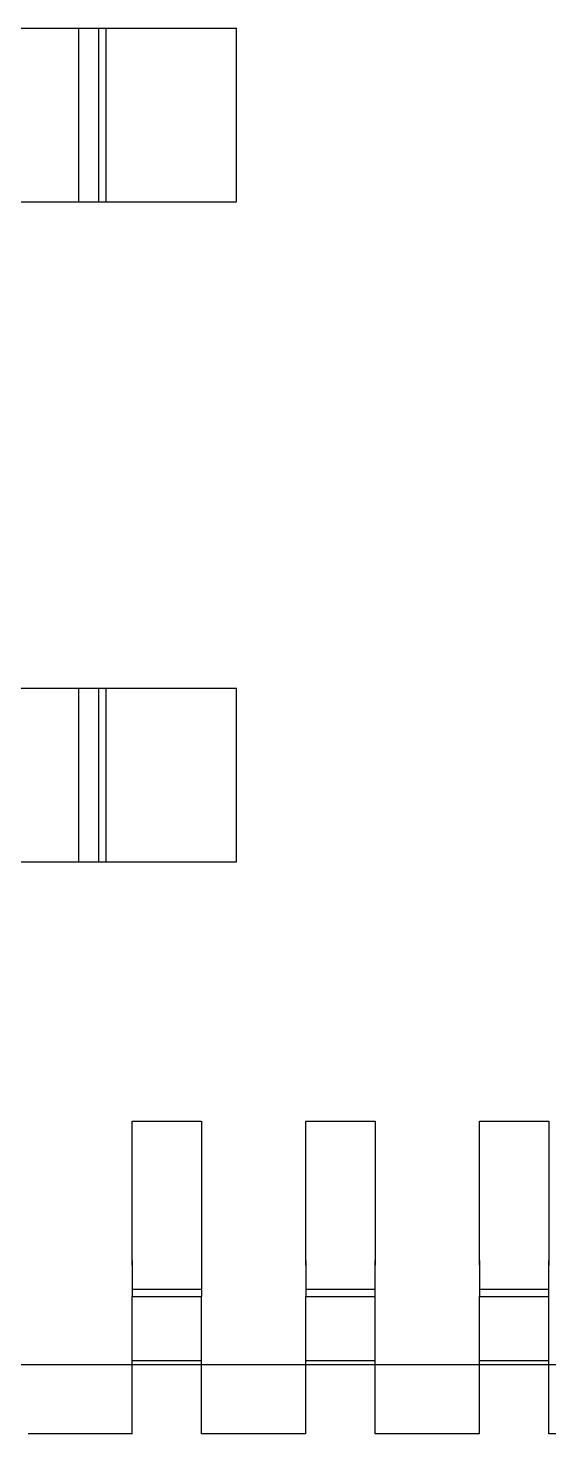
# Model space of a CAD drawing. Header units: inches. Extents: x -13 to 240, y -18 to 126.
# Drawn here: x 186.927 to 188.427, y 53.066 to 57.113 of the extents above; entities that cross this region are included whole.
import ezdxf

# ---------------------------------------------------------------- set-up
doc = ezdxf.new("R2010")
doc.units = ezdxf.units.IN
doc.header["$LTSCALE"] = 1.21
doc.header["$MEASUREMENT"] = 0
doc.layers.get('0').update_dxf_attribs({"linetype": 'CONTINUOUS'})

msp = doc.modelspace()

# ---------------------------------------------------------------- linework, layer by layer
at = {"color": 7, "linetype": 'Continuous'}
for p, q in [((186.8767, 57.1134), (187.5267, 57.1134)), ((187.0728, 56.6134), (187.0728, 57.1134)), ((187.1308, 56.6134), (187.1308, 57.1134)), ((187.1506, 57.1134), (187.1506, 56.6134)), ((187.5267, 56.6134), (187.5267, 57.1134)), ((186.8767, 56.6134), (187.5267, 56.6134)), ((186.8767, 55.2134), (187.5267, 55.2134)), ((187.0728, 54.7134), (187.0728, 55.2134)), ((187.1308, 54.7134), (187.1308, 55.2134)), ((187.1506, 55.2134), (187.1506, 54.7134)), ((187.5267, 54.7134), (187.5267, 55.2134)), ((186.8767, 54.7134), (187.5267, 54.7134)), ((187.2266, 53.5518), (187.2266, 53.9663)), ((187.2266, 53.9663), (187.4266, 53.9663)), ((187.4266, 53.9663), (187.4266, 53.5518)), ((187.7266, 53.5518), (187.7266, 53.9663)), ((187.7266, 53.9663), (187.9266, 53.9663)), ((187.9266, 53.9663), (187.9266, 53.5518)), ((188.2266, 53.5518), (188.2266, 53.9663)), ((188.2266, 53.9663), (188.4266, 53.9663)), ((188.4266, 53.9663), (188.4266, 53.5518)), ((187.2268, 53.5659), (187.2268, 53.4623)), ((187.4268, 53.4623), (187.4268, 53.5659)), ((187.7268, 53.5659), (187.7268, 53.4623)), ((187.9268, 53.4623), (187.9268, 53.5659)), ((188.2268, 53.5659), (188.2268, 53.4623)), ((188.4268, 53.4623), (188.4268, 53.5659)), ((187.2266, 53.0663), (187.2266, 53.4623)), ((187.2266, 53.4623), (187.4266, 53.4623)), ((187.2268, 53.4833), (187.4268, 53.4833)), ((187.4266, 53.0663), (187.4266, 53.4623)), ((187.7266, 53.0663), (187.7266, 53.4623)), ((187.7266, 53.4623), (187.9266, 53.4623)), ((187.7268, 53.4833), (187.9268, 53.4833)), ((187.9266, 53.0663), (187.9266, 53.4623)), ((188.2266, 53.0663), (188.2266, 53.4623)), ((188.2266, 53.4623), (188.4266, 53.4623)), ((188.2268, 53.4833), (188.4268, 53.4833)), ((188.4266, 53.0663), (188.4266, 53.4623)), ((178.5266, 53.2663), (197.6266, 53.2663)), ((187.4266, 53.2769), (187.2266, 53.2769)), ((187.9266, 53.2769), (187.7266, 53.2769)), ((188.4266, 53.2769), (188.2266, 53.2769)), ((187.2266, 53.0663), (186.9266, 53.0663)), ((187.7266, 53.0663), (187.4266, 53.0663)), ((188.2266, 53.0663), (187.9266, 53.0663)), ((188.7266, 53.0663), (188.4266, 53.0663))]:
    msp.add_line(p, q, dxfattribs=at)

doc.saveas('drawing.dxf')
